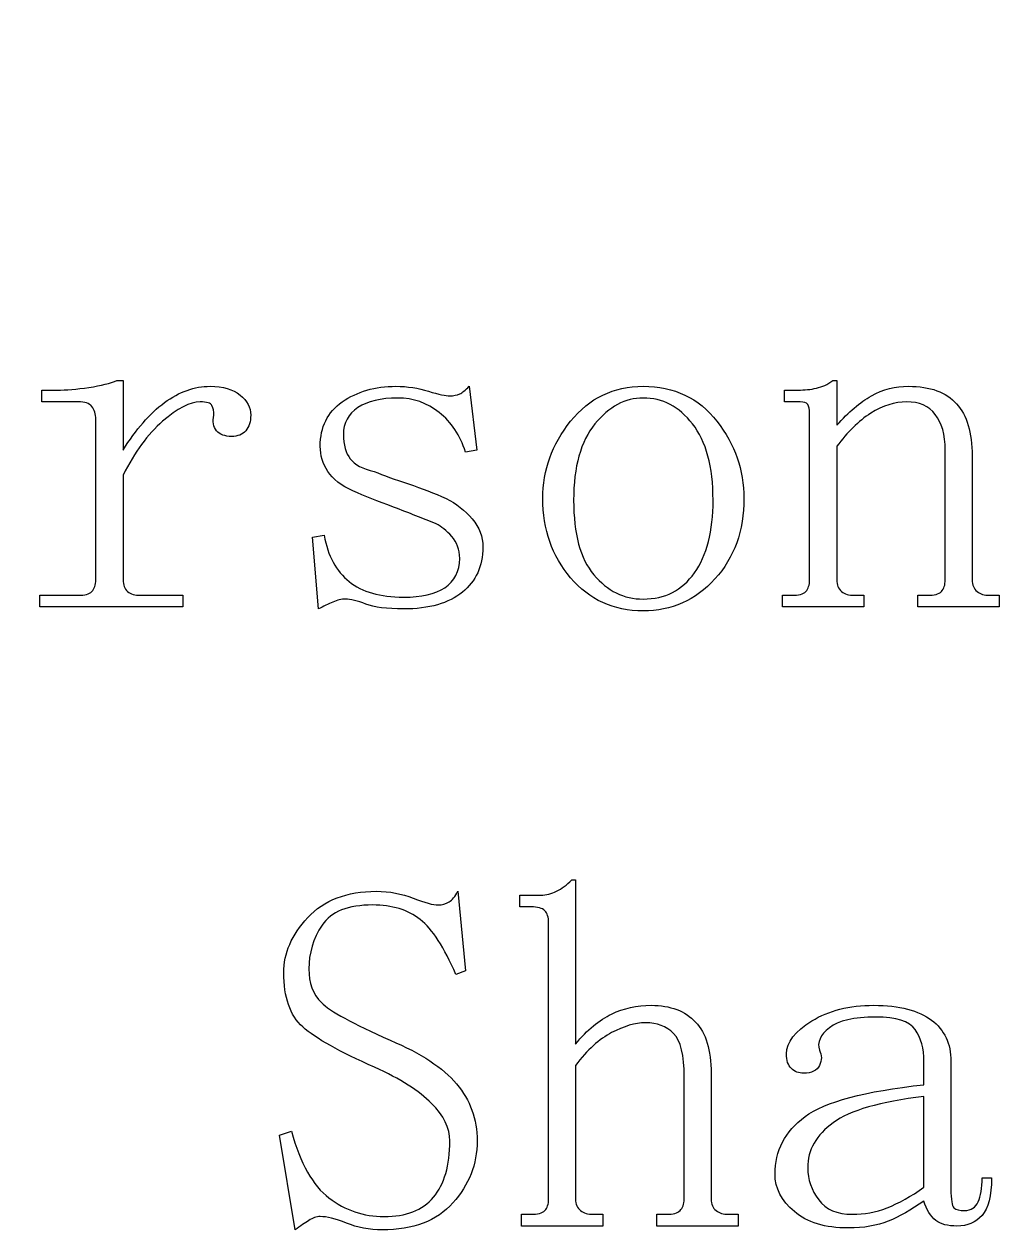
# Model space of a CAD drawing. Header units: centimetres. Extents: x -16.2 to 17, y -13.4 to 15.
# Drawn here: x -3.727 to -1.586, y -13.283 to -10.66 of the extents above; entities that cross this region are included whole.
import ezdxf

# ---------------------------------------------------------------- set-up
doc = ezdxf.new("R2010")
doc.units = ezdxf.units.CM
doc.header["$MEASUREMENT"] = 0
doc.layers.add('Layer 1', color=7, linetype='Continuous')

msp = doc.modelspace()

# ---------------------------------------------------------------- linework, layer by layer
at = {"layer": 'Layer 1'}
for points, knots in [([(-7.21949, 14.95522), (-8.52361, 14.97093), (-9.74516, 14.56794), (-10.84973, 13.70082), (-10.84973, 13.70082), (-10.84973, 13.70082), (-10.85166, 13.70275), (-10.85166, 13.70275), (-10.85166, 13.70275), (-11.50955, 13.23948), (-12.57633, 12.63926), (-13.0194, 11.6776), (-13.0194, 11.6776), (-13.02037, 11.67549), (-13.02229, 11.67393), (-13.02325, 11.67182), (-13.02325, 11.67182), (-13.30174, 11.12043), (-13.57377, 10.84796), (-13.8441, 10.68526), (-13.8441, 10.68526), (-14.11555, 10.52188), (-14.40071, 10.46693), (-14.72083, 10.38659), (-14.72083, 10.38659), (-14.72083, 10.38659), (-14.76322, 10.37503), (-14.76322, 10.37503), (-14.76322, 10.37503), (-14.76322, 10.37503), (-14.79983, 10.34805), (-14.79983, 10.34805), (-14.79983, 10.34805), (-14.79983, 10.34805), (-16.1236, 9.30368), (-16.1236, 9.30368), (-16.1236, 9.30368), (-16.1236, 9.30368), (-16.10048, 9.27478), (-16.10048, 9.27478), (-16.10048, 9.27478), (-16.11891, 9.25474), (-16.1349, 9.23315), (-16.14865, 9.20927), (-16.14865, 9.20927), (-16.14865, 9.20927), (-16.18719, 9.1399), (-16.18719, 9.1399), (-16.18719, 9.1399), (-16.18719, 9.1399), (-16.17177, 9.0609), (-16.17177, 9.0609), (-16.17177, 9.0609), (-15.98109, 8.16352), (-15.45705, 7.51236), (-14.93664, 7.14173), (-14.93664, 7.14173), (-14.67643, 6.95641), (-14.41772, 6.8396), (-14.1813, 6.79875), (-14.1813, 6.79875), (-14.06309, 6.77833), (-13.94856, 6.77543), (-13.83832, 6.80646), (-13.83832, 6.80646), (-13.76699, 6.82653), (-13.69724, 6.86436), (-13.63985, 6.91822), (-13.63985, 6.91822), (-13.63985, 6.91822), (-13.61865, 6.88739), (-13.61865, 6.88739), (-13.61865, 6.88739), (-13.01701, 7.32832), (-12.62539, 7.84974), (-12.4606, 8.43853), (-12.4606, 8.43853), (-11.74107, 9.25585), (-11.14359, 9.56669), (-10.59731, 9.58117), (-10.59731, 9.58117), (-10.04501, 9.59581), (-9.49184, 9.30526), (-8.87468, 8.80849), (-8.87468, 8.80849), (-8.87468, 8.80849), (-8.8689, 8.80464), (-8.8689, 8.80464), (-8.8689, 8.80464), (-8.8689, 8.80464), (-8.86312, 8.80079), (-8.86312, 8.80079), (-8.86312, 8.80079), (-7.67007, 7.96461), (-4.48995, 4.77653), (-3.40427, 3.34001), (-3.40427, 3.34001), (-3.40427, 3.34001), (-3.40235, 3.33616), (-3.40235, 3.33616), (-3.40235, 3.33616), (-3.40235, 3.33616), (-3.3985, 3.33231), (-3.3985, 3.33231), (-3.3985, 3.33231), (-2.6919, 2.49466), (-2.43461, 2.00671), (-2.21347, 1.60197), (-2.21347, 1.60197), (-2.23963, 1.5425), (-2.26368, 1.48433), (-2.28284, 1.42855), (-2.28284, 1.42855), (-2.28284, 1.42855), (-1.90132, 0.97573), (-1.90132, 0.97573), (-1.90132, 0.97573), (-3.97317, -0.98508), (-5.77789, -3.07997), (-7.64728, -5.14211), (-7.64728, -5.14211), (-9.51006, -7.27086), (-11.37438, -8.9033), (-13.23716, -10.4892), (-13.23716, -10.4892), (-13.44439, -11.25479), (-12.83746, -11.67123), (-12.44329, -12.17907), (-12.44329, -12.17907), (-12.44329, -12.17907), (-9.61463, -13.24849), (-9.61463, -13.24849), (-9.61463, -13.24849), (-9.61463, -13.24849), (-8.95949, -12.93826), (-8.95949, -12.93826), (-8.95949, -12.93826), (-8.5714, -11.42404), (-7.40714, -9.60423), (-6.85534, -9.48914), (-6.85534, -9.48914), (-6.62524, -8.81843), (-6.08411, -8.25138), (-5.30227, -7.76458), (-5.30227, -7.76458), (-5.02219, -7.14502), (-4.57904, -6.57845), (-3.7492, -6.14215), (-3.7492, -6.14215), (-3.30927, -5.55291), (-2.84626, -4.97899), (-1.95527, -4.66038), (-1.95527, -4.66038), (-1.95527, -4.66038), (0.44948, -1.81052), (0.44948, -1.81052), (0.44948, -1.81052), (0.44948, -1.81052), (2.7521, -4.53898), (2.7521, -4.53898), (2.7521, -4.53898), (3.64309, -4.85759), (4.10609, -5.43151), (4.54603, -6.02075), (4.54603, -6.02075), (5.37586, -6.45705), (5.81902, -7.02363), (6.0991, -7.64318), (6.0991, -7.64318), (6.88094, -8.12998), (7.42207, -8.69702), (7.65217, -9.36774), (7.65217, -9.36774), (8.20397, -9.48283), (9.36823, -11.30263), (9.75632, -12.81686), (9.75632, -12.81686), (9.75632, -12.81686), (10.41146, -13.12709), (10.41146, -13.12709), (10.41146, -13.12709), (10.41146, -13.12709), (13.24012, -12.05767), (13.24012, -12.05767), (13.24012, -12.05767), (13.6343, -11.54983), (14.24122, -11.13339), (14.03399, -10.3678), (14.03399, -10.3678), (12.17121, -8.78189), (10.30689, -7.14946), (8.44411, -5.02071), (8.44411, -5.02071), (6.60842, -2.99574), (4.83509, -0.9409), (2.80991, 0.98923), (2.80991, 0.98923), (2.80991, 0.98923), (3.07967, 1.30716), (3.07967, 1.30716), (3.07967, 1.30716), (3.06051, 1.36294), (3.03646, 1.4211), (3.0103, 1.48058), (3.0103, 1.48058), (3.23144, 1.88532), (3.48873, 2.37327), (4.19533, 3.21092), (4.19533, 3.21092), (4.19533, 3.21092), (4.19918, 3.21477), (4.19918, 3.21477), (4.19918, 3.21477), (4.19918, 3.21477), (4.2011, 3.21862), (4.2011, 3.21862), (4.2011, 3.21862), (5.2868, 4.65511), (8.46692, 7.84319), (9.65997, 8.67937), (9.65997, 8.67937), (9.65997, 8.67937), (9.66575, 8.68322), (9.66575, 8.68322), (9.66575, 8.68322), (9.66575, 8.68322), (9.67153, 8.68707), (9.67153, 8.68707), (9.67153, 8.68707), (10.28869, 9.18384), (10.84186, 9.47438), (11.39416, 9.45975), (11.39416, 9.45975), (11.94044, 9.44527), (12.53792, 9.13443), (13.25745, 8.31711), (13.25745, 8.31711), (13.42225, 7.72832), (13.81387, 7.2069), (14.4155, 6.76597), (14.4155, 6.76597), (14.4155, 6.76597), (14.43671, 6.7968), (14.43671, 6.7968), (14.43671, 6.7968), (14.4941, 6.74294), (14.56385, 6.70512), (14.63518, 6.68504), (14.63518, 6.68504), (14.74542, 6.65402), (14.85995, 6.65691), (14.97816, 6.67733), (14.97816, 6.67733), (15.21458, 6.71818), (15.47329, 6.835), (15.7335, 7.02031), (15.7335, 7.02031), (16.25391, 7.39094), (16.77795, 8.0421), (16.96863, 8.93948), (16.96863, 8.93948), (16.96863, 8.93948), (16.98405, 9.01848), (16.98405, 9.01848), (16.98405, 9.01848), (16.98405, 9.01848), (16.94551, 9.08785), (16.94551, 9.08785), (16.94551, 9.08785), (16.93176, 9.11173), (16.91577, 9.13332), (16.89734, 9.15336), (16.89734, 9.15336), (16.89734, 9.15336), (16.92046, 9.18226), (16.92046, 9.18226), (16.92046, 9.18226), (16.92046, 9.18226), (15.59669, 10.22663), (15.59669, 10.22663), (15.59669, 10.22663), (15.59669, 10.22663), (15.56008, 10.25361), (15.56008, 10.25361), (15.56008, 10.25361), (15.56008, 10.25361), (15.51769, 10.26517), (15.51769, 10.26517), (15.51769, 10.26517), (15.19757, 10.34551), (14.91241, 10.40046), (14.64096, 10.56384), (14.64096, 10.56384), (14.37062, 10.72654), (14.0986, 10.99901), (13.82011, 11.5504), (13.82011, 11.5504), (13.81913, 11.55251), (13.81723, 11.55408), (13.81626, 11.55618), (13.81626, 11.55618), (13.37319, 12.51784), (12.30641, 13.11806), (11.64852, 13.58133), (11.64852, 13.58133), (11.64852, 13.58133), (11.64659, 13.57941), (11.64659, 13.57941), (11.64659, 13.57941), (10.54202, 14.44653), (9.32047, 14.84952), (8.01635, 14.83381), (8.01635, 14.83381), (7.92941, 14.83276), (7.84196, 14.82892), (7.75429, 14.82418), (7.75429, 14.82418), (7.28556, 14.7988), (6.80588, 14.72119), (6.31877, 14.59295), (6.31877, 14.59295), (6.31877, 14.59295), (3.76565, 13.92432), (3.76565, 13.92432), (3.76565, 13.92432), (3.76565, 13.92432), (3.59608, 13.88), (3.59608, 13.88), (3.59608, 13.88), (3.59608, 13.88), (3.60957, 13.70465), (3.60957, 13.70465), (3.60957, 13.70465), (3.62813, 13.45593), (3.71237, 13.25709), (3.8697, 13.14585), (3.8697, 13.14585), (3.95381, 13.08638), (4.04491, 13.06044), (4.13561, 13.04951), (4.13561, 13.04951), (4.09282, 12.95593), (4.07305, 12.84761), (4.10671, 12.74506), (4.10671, 12.74506), (4.16348, 12.5721), (4.29807, 12.44146), (4.50557, 12.29032), (4.50557, 12.29032), (4.50557, 12.29032), (4.56916, 12.24215), (4.56916, 12.24215), (4.56916, 12.24215), (4.56916, 12.24215), (4.65009, 12.24986), (4.65009, 12.24986), (4.65009, 12.24986), (5.3534, 12.32115), (6.43151, 12.58189), (7.32267, 12.66992), (7.32267, 12.66992), (7.76825, 12.71393), (8.16626, 12.71039), (8.41328, 12.63909), (8.41328, 12.63909), (8.53679, 12.60344), (8.61738, 12.55511), (8.66377, 12.50228), (8.66377, 12.50228), (8.71017, 12.44946), (8.73614, 12.39068), (8.73314, 12.27876), (8.73314, 12.27876), (8.73314, 12.27876), (8.73121, 12.25756), (8.73121, 12.25756), (8.73121, 12.25756), (8.73121, 12.25756), (8.73506, 12.23636), (8.73506, 12.23636), (8.73506, 12.23636), (8.75449, 12.12304), (8.71194, 11.92806), (8.5944, 11.68913), (8.5944, 11.68913), (8.47686, 11.4502), (8.29316, 11.17081), (8.08378, 10.87984), (8.08378, 10.87984), (7.66778, 10.30177), (7.14928, 9.67317), (6.80818, 9.10518), (6.80818, 9.10518), (6.80818, 9.10518), (6.80625, 9.10518), (6.80625, 9.10518), (6.80625, 9.10518), (6.53864, 8.7157), (5.54, 7.45068), (4.3437, 6.17054), (4.3437, 6.17054), (3.3242, 5.0796), (2.14642, 3.97018), (1.16627, 3.34959), (1.16627, 3.34959), (1.09147, 3.37635), (1.01593, 3.39817), (0.94083, 3.41318), (0.94083, 3.41318), (0.78353, 3.29222), (0.62829, 3.1698), (0.47452, 3.04707), (0.47452, 3.04707), (0.27121, 3.21128), (0.0655, 3.37346), (-0.14401, 3.53457), (-0.14401, 3.53457), (-0.21912, 3.51957), (-0.29466, 3.49774), (-0.36945, 3.47098), (-0.36945, 3.47098), (-1.34957, 4.0916), (-2.52734, 5.20102), (-3.54685, 6.29197), (-3.54685, 6.29197), (-4.74315, 7.5721), (-5.74178, 8.83712), (-6.0094, 9.2266), (-6.0094, 9.2266), (-6.0094, 9.2266), (-6.01132, 9.2266), (-6.01132, 9.2266), (-6.01132, 9.2266), (-6.35242, 9.79459), (-6.87092, 10.42318), (-7.28691, 11.00126), (-7.28691, 11.00126), (-7.4963, 11.29223), (-7.67999, 11.57162), (-7.79753, 11.81055), (-7.79753, 11.81055), (-7.91507, 12.04948), (-7.95762, 12.24447), (-7.93819, 12.35778), (-7.93819, 12.35778), (-7.93819, 12.35778), (-7.93434, 12.37898), (-7.93434, 12.37898), (-7.93434, 12.37898), (-7.93434, 12.37898), (-7.93626, 12.40018), (-7.93626, 12.40018), (-7.93626, 12.40018), (-7.93926, 12.5121), (-7.91329, 12.57087), (-7.86689, 12.6237), (-7.86689, 12.6237), (-7.82049, 12.67652), (-7.73991, 12.72486), (-7.6164, 12.76051), (-7.6164, 12.76051), (-7.36938, 12.83181), (-6.97137, 12.83535), (-6.52579, 12.79134), (-6.52579, 12.79134), (-5.63462, 12.70331), (-4.55652, 12.44257), (-3.85321, 12.37128), (-3.85321, 12.37128), (-3.85321, 12.37128), (-3.77228, 12.36357), (-3.77228, 12.36357), (-3.77228, 12.36357), (-3.77228, 12.36357), (-3.70869, 12.41174), (-3.70869, 12.41174), (-3.70869, 12.41174), (-3.50118, 12.56288), (-3.36659, 12.69352), (-3.30983, 12.86648), (-3.30983, 12.86648), (-3.27617, 12.96903), (-3.29595, 13.07735), (-3.33873, 13.17093), (-3.33873, 13.17093), (-3.24803, 13.18186), (-3.15693, 13.2078), (-3.07282, 13.26727), (-3.07282, 13.26727), (-2.91549, 13.37851), (-2.83125, 13.57734), (-2.81269, 13.82606), (-2.81269, 13.82606), (-2.81269, 13.82606), (-2.7992, 14.00141), (-2.7992, 14.00141), (-2.7992, 14.00141), (-2.7992, 14.00141), (-2.96877, 14.04573), (-2.96877, 14.04573), (-2.96877, 14.04573), (-2.96877, 14.04573), (-5.52189, 14.71436), (-5.52189, 14.71436), (-5.52189, 14.71436), (-6.009, 14.84259), (-6.48868, 14.9202), (-6.95742, 14.94559), (-6.95742, 14.94559), (-7.04508, 14.95034), (-7.13253, 14.95418), (-7.21948, 14.95522), (-7.21948, 14.95522), (-7.21948, 14.95522), (-7.21949, 14.95522), (-7.21949, 14.95522)], [0, 0, 0, 0, 0.0076923, 0.0076923, 0.0076923, 0.0076923, 0.0153846, 0.0153846, 0.0153846, 0.0153846, 0.0230769, 0.0230769, 0.0230769, 0.0230769, 0.0307692, 0.0307692, 0.0307692, 0.0307692, 0.0384615, 0.0384615, 0.0384615, 0.0384615, 0.0461538, 0.0461538, 0.0461538, 0.0461538, 0.0538462, 0.0538462, 0.0538462, 0.0538462, 0.0615385, 0.0615385, 0.0615385, 0.0615385, 0.0692308, 0.0692308, 0.0692308, 0.0692308, 0.0769231, 0.0769231, 0.0769231, 0.0769231, 0.0846154, 0.0846154, 0.0846154, 0.0846154, 0.0923077, 0.0923077, 0.0923077, 0.0923077, 0.1, 0.1, 0.1, 0.1, 0.1076923, 0.1076923, 0.1076923, 0.1076923, 0.1153846, 0.1153846, 0.1153846, 0.1153846, 0.1230769, 0.1230769, 0.1230769, 0.1230769, 0.1307692, 0.1307692, 0.1307692, 0.1307692, 0.1384615, 0.1384615, 0.1384615, 0.1384615, 0.1461538, 0.1461538, 0.1461538, 0.1461538, 0.1538462, 0.1538462, 0.1538462, 0.1538462, 0.1615385, 0.1615385, 0.1615385, 0.1615385, 0.1692308, 0.1692308, 0.1692308, 0.1692308, 0.1769231, 0.1769231, 0.1769231, 0.1769231, 0.1846154, 0.1846154, 0.1846154, 0.1846154, 0.1923077, 0.1923077, 0.1923077, 0.1923077, 0.2, 0.2, 0.2, 0.2, 0.2076923, 0.2076923, 0.2076923, 0.2076923, 0.2153846, 0.2153846, 0.2153846, 0.2153846, 0.2230769, 0.2230769, 0.2230769, 0.2230769, 0.2307692, 0.2307692, 0.2307692, 0.2307692, 0.2384615, 0.2384615, 0.2384615, 0.2384615, 0.2461538, 0.2461538, 0.2461538, 0.2461538, 0.2538462, 0.2538462, 0.2538462, 0.2538462, 0.2615385, 0.2615385, 0.2615385, 0.2615385, 0.2692308, 0.2692308, 0.2692308, 0.2692308, 0.2769231, 0.2769231, 0.2769231, 0.2769231, 0.2846154, 0.2846154, 0.2846154, 0.2846154, 0.2923077, 0.2923077, 0.2923077, 0.2923077, 0.3, 0.3, 0.3, 0.3, 0.3076923, 0.3076923, 0.3076923, 0.3076923, 0.3153846, 0.3153846, 0.3153846, 0.3153846, 0.3230769, 0.3230769, 0.3230769, 0.3230769, 0.3307692, 0.3307692, 0.3307692, 0.3307692, 0.3384615, 0.3384615, 0.3384615, 0.3384615, 0.3461538, 0.3461538, 0.3461538, 0.3461538, 0.3538462, 0.3538462, 0.3538462, 0.3538462, 0.3615385, 0.3615385, 0.3615385, 0.3615385, 0.3692308, 0.3692308, 0.3692308, 0.3692308, 0.3769231, 0.3769231, 0.3769231, 0.3769231, 0.3846154, 0.3846154, 0.3846154, 0.3846154, 0.3923077, 0.3923077, 0.3923077, 0.3923077, 0.4, 0.4, 0.4, 0.4, 0.4076923, 0.4076923, 0.4076923, 0.4076923, 0.4153846, 0.4153846, 0.4153846, 0.4153846, 0.4230769, 0.4230769, 0.4230769, 0.4230769, 0.4307692, 0.4307692, 0.4307692, 0.4307692, 0.4384615, 0.4384615, 0.4384615, 0.4384615, 0.4461538, 0.4461538, 0.4461538, 0.4461538, 0.4538462, 0.4538462, 0.4538462, 0.4538462, 0.4615385, 0.4615385, 0.4615385, 0.4615385, 0.4692308, 0.4692308, 0.4692308, 0.4692308, 0.4769231, 0.4769231, 0.4769231, 0.4769231, 0.4846154, 0.4846154, 0.4846154, 0.4846154, 0.4923077, 0.4923077, 0.4923077, 0.4923077, 0.5, 0.5, 0.5, 0.5, 0.5076923, 0.5076923, 0.5076923, 0.5076923, 0.5153846, 0.5153846, 0.5153846, 0.5153846, 0.5230769, 0.5230769, 0.5230769, 0.5230769, 0.5307692, 0.5307692, 0.5307692, 0.5307692, 0.5384615, 0.5384615, 0.5384615, 0.5384615, 0.5461538, 0.5461538, 0.5461538, 0.5461538, 0.5538462, 0.5538462, 0.5538462, 0.5538462, 0.5615385, 0.5615385, 0.5615385, 0.5615385, 0.5692308, 0.5692308, 0.5692308, 0.5692308, 0.5769231, 0.5769231, 0.5769231, 0.5769231, 0.5846154, 0.5846154, 0.5846154, 0.5846154, 0.5923077, 0.5923077, 0.5923077, 0.5923077, 0.6, 0.6, 0.6, 0.6, 0.6076923, 0.6076923, 0.6076923, 0.6076923, 0.6153846, 0.6153846, 0.6153846, 0.6153846, 0.6230769, 0.6230769, 0.6230769, 0.6230769, 0.6307692, 0.6307692, 0.6307692, 0.6307692, 0.6384615, 0.6384615, 0.6384615, 0.6384615, 0.6461538, 0.6461538, 0.6461538, 0.6461538, 0.6538462, 0.6538462, 0.6538462, 0.6538462, 0.6615385, 0.6615385, 0.6615385, 0.6615385, 0.6692308, 0.6692308, 0.6692308, 0.6692308, 0.6769231, 0.6769231, 0.6769231, 0.6769231, 0.6846154, 0.6846154, 0.6846154, 0.6846154, 0.6923077, 0.6923077, 0.6923077, 0.6923077, 0.7, 0.7, 0.7, 0.7, 0.7076923, 0.7076923, 0.7076923, 0.7076923, 0.7153846, 0.7153846, 0.7153846, 0.7153846, 0.7230769, 0.7230769, 0.7230769, 0.7230769, 0.7307692, 0.7307692, 0.7307692, 0.7307692, 0.7384615, 0.7384615, 0.7384615, 0.7384615, 0.7461538, 0.7461538, 0.7461538, 0.7461538, 0.7538462, 0.7538462, 0.7538462, 0.7538462, 0.7615385, 0.7615385, 0.7615385, 0.7615385, 0.7692308, 0.7692308, 0.7692308, 0.7692308, 0.7769231, 0.7769231, 0.7769231, 0.7769231, 0.7846154, 0.7846154, 0.7846154, 0.7846154, 0.7923077, 0.7923077, 0.7923077, 0.7923077, 0.8, 0.8, 0.8, 0.8, 0.8076923, 0.8076923, 0.8076923, 0.8076923, 0.8153846, 0.8153846, 0.8153846, 0.8153846, 0.8230769, 0.8230769, 0.8230769, 0.8230769, 0.8307692, 0.8307692, 0.8307692, 0.8307692, 0.8384615, 0.8384615, 0.8384615, 0.8384615, 0.8461538, 0.8461538, 0.8461538, 0.8461538, 0.8538462, 0.8538462, 0.8538462, 0.8538462, 0.8615385, 0.8615385, 0.8615385, 0.8615385, 0.8692308, 0.8692308, 0.8692308, 0.8692308, 0.8769231, 0.8769231, 0.8769231, 0.8769231, 0.8846154, 0.8846154, 0.8846154, 0.8846154, 0.8923077, 0.8923077, 0.8923077, 0.8923077, 0.9, 0.9, 0.9, 0.9, 0.9076923, 0.9076923, 0.9076923, 0.9076923, 0.9153846, 0.9153846, 0.9153846, 0.9153846, 0.9230769, 0.9230769, 0.9230769, 0.9230769, 0.9307692, 0.9307692, 0.9307692, 0.9307692, 0.9384615, 0.9384615, 0.9384615, 0.9384615, 0.9461538, 0.9461538, 0.9461538, 0.9461538, 0.9538462, 0.9538462, 0.9538462, 0.9538462, 0.9615385, 0.9615385, 0.9615385, 0.9615385, 0.9692308, 0.9692308, 0.9692308, 0.9692308, 0.9769231, 0.9769231, 0.9769231, 0.9769231, 0.9846154, 0.9846154, 0.9846154, 0.9846154, 1, 1, 1, 1]), ([(-3.52491, -11.43549), (-3.53894, -11.4411), (-3.55943, -11.44616), (-3.58609, -11.45037), (-3.58609, -11.45037), (-3.61276, -11.45458), (-3.63589, -11.45616), (-3.65554, -11.45616), (-3.65554, -11.45616), (-3.65554, -11.45616), (-3.68861, -11.45616), (-3.68861, -11.45616), (-3.68861, -11.45616), (-3.68861, -11.45616), (-3.68861, -11.48179), (-3.68861, -11.48179), (-3.68861, -11.48179), (-3.68861, -11.48179), (-3.60923, -11.48179), (-3.60923, -11.48179), (-3.60923, -11.48179), (-3.5952, -11.48179), (-3.58508, -11.4847), (-3.57946, -11.49171), (-3.57946, -11.49171), (-3.57385, -11.49873), (-3.57119, -11.50859), (-3.57119, -11.51982), (-3.57119, -11.51982), (-3.57119, -11.51982), (-3.57119, -11.86874), (-3.57119, -11.86874), (-3.57119, -11.86874), (-3.57119, -11.87997), (-3.57384, -11.88876), (-3.57946, -11.89437), (-3.57946, -11.89437), (-3.58507, -11.89998), (-3.59519, -11.90264), (-3.60923, -11.90264), (-3.60923, -11.90264), (-3.60923, -11.90264), (-3.69274, -11.90264), (-3.69274, -11.90264), (-3.69274, -11.90264), (-3.69274, -11.90264), (-3.69274, -11.92744), (-3.69274, -11.92744), (-3.69274, -11.92744), (-3.69274, -11.92744), (-3.38185, -11.92744), (-3.38185, -11.92744), (-3.38185, -11.92744), (-3.38185, -11.92744), (-3.38185, -11.90264), (-3.38185, -11.90264), (-3.38185, -11.90264), (-3.38185, -11.90264), (-3.47445, -11.90264), (-3.47445, -11.90264), (-3.47445, -11.90264), (-3.48568, -11.90264), (-3.49472, -11.89999), (-3.50174, -11.89437), (-3.50174, -11.89437), (-3.50876, -11.88876), (-3.51166, -11.87997), (-3.51166, -11.86874), (-3.51166, -11.86874), (-3.51166, -11.86874), (-3.51166, -11.64136), (-3.51166, -11.64136), (-3.51166, -11.64136), (-3.4864, -11.59084), (-3.45795, -11.55202), (-3.42567, -11.52395), (-3.42567, -11.52395), (-3.39339, -11.49588), (-3.36627, -11.48178), (-3.34381, -11.48178), (-3.34381, -11.48178), (-3.32978, -11.48178), (-3.32099, -11.48443), (-3.31818, -11.49005), (-3.31818, -11.49005), (-3.31537, -11.49566), (-3.31405, -11.5023), (-3.31405, -11.51072), (-3.31405, -11.51072), (-3.31686, -11.52476), (-3.31528, -11.5362), (-3.30826, -11.54462), (-3.30826, -11.54462), (-3.30124, -11.55304), (-3.29005, -11.55702), (-3.27601, -11.55702), (-3.27601, -11.55702), (-3.26198, -11.55702), (-3.25161, -11.55304), (-3.24459, -11.54462), (-3.24459, -11.54462), (-3.23757, -11.5362), (-3.23384, -11.52476), (-3.23384, -11.51072), (-3.23384, -11.51072), (-3.23384, -11.49388), (-3.24155, -11.47953), (-3.25699, -11.4669), (-3.25699, -11.4669), (-3.27243, -11.45427), (-3.29424, -11.44788), (-3.32231, -11.44788), (-3.32231, -11.44788), (-3.35599, -11.44788), (-3.38925, -11.45958), (-3.42153, -11.48343), (-3.42153, -11.48343), (-3.45381, -11.50729), (-3.48358, -11.54187), (-3.51165, -11.58678), (-3.51165, -11.58678), (-3.51165, -11.58678), (-3.51165, -11.43547), (-3.51165, -11.43547), (-3.51165, -11.43547), (-3.51165, -11.43547), (-3.52488, -11.43547), (-3.52488, -11.43547), (-3.52488, -11.43547), (-3.52488, -11.43547), (-3.52491, -11.43549), (-3.52491, -11.43549)], [0, 0, 0, 0, 0.0294118, 0.0294118, 0.0294118, 0.0294118, 0.0588235, 0.0588235, 0.0588235, 0.0588235, 0.0882353, 0.0882353, 0.0882353, 0.0882353, 0.1176471, 0.1176471, 0.1176471, 0.1176471, 0.1470588, 0.1470588, 0.1470588, 0.1470588, 0.1764706, 0.1764706, 0.1764706, 0.1764706, 0.2058824, 0.2058824, 0.2058824, 0.2058824, 0.2352941, 0.2352941, 0.2352941, 0.2352941, 0.2647059, 0.2647059, 0.2647059, 0.2647059, 0.2941176, 0.2941176, 0.2941176, 0.2941176, 0.3235294, 0.3235294, 0.3235294, 0.3235294, 0.3529412, 0.3529412, 0.3529412, 0.3529412, 0.3823529, 0.3823529, 0.3823529, 0.3823529, 0.4117647, 0.4117647, 0.4117647, 0.4117647, 0.4411765, 0.4411765, 0.4411765, 0.4411765, 0.4705882, 0.4705882, 0.4705882, 0.4705882, 0.5, 0.5, 0.5, 0.5, 0.5294118, 0.5294118, 0.5294118, 0.5294118, 0.5588235, 0.5588235, 0.5588235, 0.5588235, 0.5882353, 0.5882353, 0.5882353, 0.5882353, 0.6176471, 0.6176471, 0.6176471, 0.6176471, 0.6470588, 0.6470588, 0.6470588, 0.6470588, 0.6764706, 0.6764706, 0.6764706, 0.6764706, 0.7058824, 0.7058824, 0.7058824, 0.7058824, 0.7352941, 0.7352941, 0.7352941, 0.7352941, 0.7647059, 0.7647059, 0.7647059, 0.7647059, 0.7941176, 0.7941176, 0.7941176, 0.7941176, 0.8235294, 0.8235294, 0.8235294, 0.8235294, 0.8529412, 0.8529412, 0.8529412, 0.8529412, 0.8823529, 0.8823529, 0.8823529, 0.8823529, 0.9117647, 0.9117647, 0.9117647, 0.9117647, 0.9411765, 0.9411765, 0.9411765, 0.9411765, 1, 1, 1, 1]), ([(-1.96717, -11.43549), (-1.9784, -11.44391), (-1.99009, -11.44922), (-2.00272, -11.45203), (-2.00272, -11.45203), (-2.01535, -11.45484), (-2.02837, -11.45616), (-2.04241, -11.45616), (-2.04241, -11.45616), (-2.04241, -11.45616), (-2.07218, -11.45616), (-2.07218, -11.45616), (-2.07218, -11.45616), (-2.07218, -11.45616), (-2.07218, -11.48179), (-2.07218, -11.48179), (-2.07218, -11.48179), (-2.07218, -11.48179), (-2.03828, -11.48179), (-2.03828, -11.48179), (-2.03828, -11.48179), (-2.02986, -11.48179), (-2.02455, -11.48337), (-2.02174, -11.48758), (-2.02174, -11.48758), (-2.01893, -11.49179), (-2.01761, -11.49818), (-2.01761, -11.5066), (-2.01761, -11.5066), (-2.01761, -11.5066), (-2.01761, -11.86875), (-2.01761, -11.86875), (-2.01761, -11.86875), (-2.01761, -11.87998), (-2.02026, -11.88877), (-2.02588, -11.89438), (-2.02588, -11.89438), (-2.03149, -11.89999), (-2.04161, -11.90265), (-2.05565, -11.90265), (-2.05565, -11.90265), (-2.05565, -11.90265), (-2.07632, -11.90265), (-2.07632, -11.90265), (-2.07632, -11.90265), (-2.07632, -11.90265), (-2.07632, -11.92745), (-2.07632, -11.92745), (-2.07632, -11.92745), (-2.07632, -11.92745), (-1.89938, -11.92745), (-1.89938, -11.92745), (-1.89938, -11.92745), (-1.89938, -11.92745), (-1.89938, -11.90265), (-1.89938, -11.90265), (-1.89938, -11.90265), (-1.89938, -11.90265), (-1.92088, -11.90265), (-1.92088, -11.90265), (-1.92088, -11.90265), (-1.93211, -11.90265), (-1.94115, -11.9), (-1.94817, -11.89438), (-1.94817, -11.89438), (-1.95519, -11.88877), (-1.95809, -11.87998), (-1.95809, -11.86875), (-1.95809, -11.86875), (-1.95809, -11.86875), (-1.95809, -11.57854), (-1.95809, -11.57854), (-1.95809, -11.57854), (-1.93564, -11.54766), (-1.91117, -11.52345), (-1.8845, -11.50661), (-1.8845, -11.50661), (-1.85783, -11.48977), (-1.83204, -11.48181), (-1.80678, -11.48181), (-1.80678, -11.48181), (-1.77871, -11.48181), (-1.75798, -11.49085), (-1.74394, -11.5091), (-1.74394, -11.5091), (-1.72991, -11.52735), (-1.72244, -11.55314), (-1.72244, -11.58682), (-1.72244, -11.58682), (-1.72244, -11.58682), (-1.72244, -11.86877), (-1.72244, -11.86877), (-1.72244, -11.86877), (-1.72244, -11.88), (-1.72509, -11.88879), (-1.73071, -11.8944), (-1.73071, -11.8944), (-1.73632, -11.90001), (-1.74644, -11.90267), (-1.76048, -11.90267), (-1.76048, -11.90267), (-1.76048, -11.90267), (-1.78198, -11.90267), (-1.78198, -11.90267), (-1.78198, -11.90267), (-1.78198, -11.90267), (-1.78198, -11.92747), (-1.78198, -11.92747), (-1.78198, -11.92747), (-1.78198, -11.92747), (-1.60504, -11.92747), (-1.60504, -11.92747), (-1.60504, -11.92747), (-1.60504, -11.92747), (-1.60504, -11.90267), (-1.60504, -11.90267), (-1.60504, -11.90267), (-1.60504, -11.90267), (-1.62571, -11.90267), (-1.62571, -11.90267), (-1.62571, -11.90267), (-1.63694, -11.90267), (-1.64598, -11.90002), (-1.653, -11.8944), (-1.653, -11.8944), (-1.66002, -11.88879), (-1.66375, -11.88), (-1.66375, -11.86877), (-1.66375, -11.86877), (-1.66375, -11.86877), (-1.66375, -11.59923), (-1.66375, -11.59923), (-1.66375, -11.59923), (-1.66375, -11.54871), (-1.6752, -11.51122), (-1.69765, -11.48596), (-1.69765, -11.48596), (-1.72011, -11.4607), (-1.75494, -11.44793), (-1.80266, -11.44793), (-1.80266, -11.44793), (-1.83073, -11.44793), (-1.8576, -11.45457), (-1.88286, -11.4686), (-1.88286, -11.4686), (-1.90812, -11.48264), (-1.93284, -11.5042), (-1.9581, -11.53227), (-1.9581, -11.53227), (-1.9581, -11.53227), (-1.9581, -11.43553), (-1.9581, -11.43553), (-1.9581, -11.43553), (-1.9581, -11.43553), (-1.9672, -11.43553), (-1.9672, -11.43553), (-1.9672, -11.43553), (-1.9672, -11.43553), (-1.96717, -11.43549), (-1.96717, -11.43549)], [0, 0, 0, 0, 0.0243902, 0.0243902, 0.0243902, 0.0243902, 0.0487805, 0.0487805, 0.0487805, 0.0487805, 0.0731707, 0.0731707, 0.0731707, 0.0731707, 0.097561, 0.097561, 0.097561, 0.097561, 0.1219512, 0.1219512, 0.1219512, 0.1219512, 0.1463415, 0.1463415, 0.1463415, 0.1463415, 0.1707317, 0.1707317, 0.1707317, 0.1707317, 0.195122, 0.195122, 0.195122, 0.195122, 0.2195122, 0.2195122, 0.2195122, 0.2195122, 0.2439024, 0.2439024, 0.2439024, 0.2439024, 0.2682927, 0.2682927, 0.2682927, 0.2682927, 0.2926829, 0.2926829, 0.2926829, 0.2926829, 0.3170732, 0.3170732, 0.3170732, 0.3170732, 0.3414634, 0.3414634, 0.3414634, 0.3414634, 0.3658537, 0.3658537, 0.3658537, 0.3658537, 0.3902439, 0.3902439, 0.3902439, 0.3902439, 0.4146341, 0.4146341, 0.4146341, 0.4146341, 0.4390244, 0.4390244, 0.4390244, 0.4390244, 0.4634146, 0.4634146, 0.4634146, 0.4634146, 0.4878049, 0.4878049, 0.4878049, 0.4878049, 0.5121951, 0.5121951, 0.5121951, 0.5121951, 0.5365854, 0.5365854, 0.5365854, 0.5365854, 0.5609756, 0.5609756, 0.5609756, 0.5609756, 0.5853659, 0.5853659, 0.5853659, 0.5853659, 0.6097561, 0.6097561, 0.6097561, 0.6097561, 0.6341463, 0.6341463, 0.6341463, 0.6341463, 0.6585366, 0.6585366, 0.6585366, 0.6585366, 0.6829268, 0.6829268, 0.6829268, 0.6829268, 0.7073171, 0.7073171, 0.7073171, 0.7073171, 0.7317073, 0.7317073, 0.7317073, 0.7317073, 0.7560976, 0.7560976, 0.7560976, 0.7560976, 0.7804878, 0.7804878, 0.7804878, 0.7804878, 0.804878, 0.804878, 0.804878, 0.804878, 0.8292683, 0.8292683, 0.8292683, 0.8292683, 0.8536585, 0.8536585, 0.8536585, 0.8536585, 0.8780488, 0.8780488, 0.8780488, 0.8780488, 0.902439, 0.902439, 0.902439, 0.902439, 0.9268293, 0.9268293, 0.9268293, 0.9268293, 0.9512195, 0.9512195, 0.9512195, 0.9512195, 1, 1, 1, 1]), ([(-2.91802, -11.44789), (-2.96293, -11.44789), (-3.00232, -11.45934), (-3.0346, -11.48179), (-3.0346, -11.48179), (-3.06688, -11.50425), (-3.08256, -11.53643), (-3.08256, -11.57853), (-3.08256, -11.57853), (-3.08256, -11.59818), (-3.07725, -11.61626), (-3.06602, -11.6331), (-3.06602, -11.6331), (-3.05479, -11.64994), (-3.03671, -11.66404), (-3.01145, -11.67527), (-3.01145, -11.67527), (-2.98619, -11.6865), (-2.95666, -11.69819), (-2.92298, -11.71082), (-2.92298, -11.71082), (-2.8893, -11.72345), (-2.85845, -11.73597), (-2.83038, -11.7472), (-2.83038, -11.7472), (-2.81915, -11.75281), (-2.80771, -11.76185), (-2.79648, -11.77449), (-2.79648, -11.77449), (-2.78525, -11.78712), (-2.77912, -11.8028), (-2.77912, -11.82245), (-2.77912, -11.82245), (-2.77912, -11.85052), (-2.79031, -11.87208), (-2.81137, -11.88612), (-2.81137, -11.88612), (-2.83242, -11.90015), (-2.8622, -11.90679), (-2.90149, -11.90679), (-2.90149, -11.90679), (-2.95201, -11.90679), (-2.99166, -11.89535), (-3.01973, -11.87289), (-3.01973, -11.87289), (-3.0478, -11.85043), (-3.06588, -11.81693), (-3.0743, -11.77202), (-3.0743, -11.77202), (-3.0743, -11.77202), (-3.0991, -11.77615), (-3.0991, -11.77615), (-3.0991, -11.77615), (-3.0991, -11.77615), (-3.0867, -11.93242), (-3.0867, -11.93242), (-3.0867, -11.93242), (-3.07547, -11.92681), (-3.06511, -11.92175), (-3.05528, -11.91754), (-3.05528, -11.91754), (-3.04546, -11.91333), (-3.03642, -11.91093), (-3.02799, -11.91093), (-3.02799, -11.91093), (-3.01676, -11.91093), (-3.00159, -11.91466), (-2.98334, -11.92168), (-2.98334, -11.92168), (-2.9651, -11.9287), (-2.93797, -11.93243), (-2.90148, -11.93243), (-2.90148, -11.93243), (-2.84534, -11.93243), (-2.8028, -11.91991), (-2.77332, -11.89605), (-2.77332, -11.89605), (-2.74385, -11.87219), (-2.72867, -11.83976), (-2.72867, -11.79766), (-2.72867, -11.79766), (-2.72867, -11.7752), (-2.73638, -11.75472), (-2.75182, -11.73648), (-2.75182, -11.73648), (-2.76726, -11.71824), (-2.78642, -11.70306), (-2.80887, -11.69183), (-2.80887, -11.69183), (-2.83413, -11.6806), (-2.86125, -11.67024), (-2.89073, -11.66041), (-2.89073, -11.66041), (-2.9202, -11.65059), (-2.9455, -11.64155), (-2.96514, -11.63312), (-2.96514, -11.63312), (-2.9904, -11.62751), (-3.00741, -11.61847), (-3.01723, -11.60583), (-3.01723, -11.60583), (-3.02705, -11.5932), (-3.03211, -11.57537), (-3.03211, -11.55291), (-3.03211, -11.55291), (-3.03211, -11.52765), (-3.02174, -11.50824), (-3.00069, -11.49421), (-3.00069, -11.49421), (-2.97964, -11.48018), (-2.95036, -11.47354), (-2.91387, -11.47354), (-2.91387, -11.47354), (-2.88019, -11.47354), (-2.85041, -11.48391), (-2.82375, -11.50496), (-2.82375, -11.50496), (-2.79708, -11.52601), (-2.77793, -11.55446), (-2.7667, -11.59095), (-2.7667, -11.59095), (-2.7667, -11.59095), (-2.7419, -11.58682), (-2.7419, -11.58682), (-2.7419, -11.58682), (-2.7419, -11.58682), (-2.75844, -11.44791), (-2.75844, -11.44791), (-2.75844, -11.44791), (-2.76686, -11.45633), (-2.7735, -11.46164), (-2.77911, -11.46445), (-2.77911, -11.46445), (-2.78472, -11.46726), (-2.79219, -11.46858), (-2.80061, -11.46858), (-2.80061, -11.46858), (-2.80903, -11.46858), (-2.82446, -11.46568), (-2.84691, -11.45866), (-2.84691, -11.45866), (-2.86937, -11.45164), (-2.89275, -11.44791), (-2.91802, -11.44791), (-2.91802, -11.44791), (-2.91802, -11.44791), (-2.91802, -11.44789), (-2.91802, -11.44789)], [0, 0, 0, 0, 0.0263158, 0.0263158, 0.0263158, 0.0263158, 0.0526316, 0.0526316, 0.0526316, 0.0526316, 0.0789474, 0.0789474, 0.0789474, 0.0789474, 0.1052632, 0.1052632, 0.1052632, 0.1052632, 0.1315789, 0.1315789, 0.1315789, 0.1315789, 0.1578947, 0.1578947, 0.1578947, 0.1578947, 0.1842105, 0.1842105, 0.1842105, 0.1842105, 0.2105263, 0.2105263, 0.2105263, 0.2105263, 0.2368421, 0.2368421, 0.2368421, 0.2368421, 0.2631579, 0.2631579, 0.2631579, 0.2631579, 0.2894737, 0.2894737, 0.2894737, 0.2894737, 0.3157895, 0.3157895, 0.3157895, 0.3157895, 0.3421053, 0.3421053, 0.3421053, 0.3421053, 0.3684211, 0.3684211, 0.3684211, 0.3684211, 0.3947368, 0.3947368, 0.3947368, 0.3947368, 0.4210526, 0.4210526, 0.4210526, 0.4210526, 0.4473684, 0.4473684, 0.4473684, 0.4473684, 0.4736842, 0.4736842, 0.4736842, 0.4736842, 0.5, 0.5, 0.5, 0.5, 0.5263158, 0.5263158, 0.5263158, 0.5263158, 0.5526316, 0.5526316, 0.5526316, 0.5526316, 0.5789474, 0.5789474, 0.5789474, 0.5789474, 0.6052632, 0.6052632, 0.6052632, 0.6052632, 0.6315789, 0.6315789, 0.6315789, 0.6315789, 0.6578947, 0.6578947, 0.6578947, 0.6578947, 0.6842105, 0.6842105, 0.6842105, 0.6842105, 0.7105263, 0.7105263, 0.7105263, 0.7105263, 0.7368421, 0.7368421, 0.7368421, 0.7368421, 0.7631579, 0.7631579, 0.7631579, 0.7631579, 0.7894737, 0.7894737, 0.7894737, 0.7894737, 0.8157895, 0.8157895, 0.8157895, 0.8157895, 0.8421053, 0.8421053, 0.8421053, 0.8421053, 0.8684211, 0.8684211, 0.8684211, 0.8684211, 0.8947368, 0.8947368, 0.8947368, 0.8947368, 0.9210526, 0.9210526, 0.9210526, 0.9210526, 0.9473684, 0.9473684, 0.9473684, 0.9473684, 1, 1, 1, 1]), ([(-2.37976, -11.44789), (-2.44432, -11.44789), (-2.49698, -11.47343), (-2.53768, -11.52396), (-2.53768, -11.52396), (-2.57838, -11.57448), (-2.59804, -11.63005), (-2.59804, -11.69181), (-2.59804, -11.69181), (-2.59804, -11.75918), (-2.57838, -11.8169), (-2.53768, -11.86462), (-2.53768, -11.86462), (-2.49698, -11.91234), (-2.44432, -11.93655), (-2.37976, -11.93655), (-2.37976, -11.93655), (-2.31801, -11.93655), (-2.26559, -11.91341), (-2.22349, -11.8671), (-2.22349, -11.8671), (-2.18139, -11.82079), (-2.16065, -11.76199), (-2.16065, -11.69181), (-2.16065, -11.69181), (-2.16065, -11.63006), (-2.18006, -11.57449), (-2.21935, -11.52396), (-2.21935, -11.52396), (-2.25865, -11.47344), (-2.31239, -11.44789), (-2.37975, -11.44789), (-2.37975, -11.44789), (-2.37975, -11.44789), (-2.37976, -11.44789), (-2.37976, -11.44789)], [0, 0, 0, 0, 0.1, 0.1, 0.1, 0.1, 0.2, 0.2, 0.2, 0.2, 0.3, 0.3, 0.3, 0.3, 0.4, 0.4, 0.4, 0.4, 0.5, 0.5, 0.5, 0.5, 0.6, 0.6, 0.6, 0.6, 0.7, 0.7, 0.7, 0.7, 0.8, 0.8, 0.8, 0.8, 1, 1, 1, 1]), ([(-2.37976, -11.47352), (-2.33766, -11.47352), (-2.30175, -11.49185), (-2.27227, -11.52974), (-2.27227, -11.52974), (-2.2428, -11.56763), (-2.22762, -11.62295), (-2.22762, -11.69593), (-2.22762, -11.69593), (-2.22762, -11.7633), (-2.24147, -11.81596), (-2.26813, -11.85385), (-2.26813, -11.85385), (-2.2948, -11.89174), (-2.33203, -11.9109), (-2.37975, -11.9109), (-2.37975, -11.9109), (-2.42185, -11.9109), (-2.45776, -11.89307), (-2.48724, -11.85798), (-2.48724, -11.85798), (-2.51671, -11.82289), (-2.53106, -11.7689), (-2.53106, -11.69592), (-2.53106, -11.69592), (-2.53106, -11.62294), (-2.51563, -11.56762), (-2.48476, -11.52973), (-2.48476, -11.52973), (-2.45388, -11.49184), (-2.41905, -11.47351), (-2.37975, -11.47351), (-2.37975, -11.47351), (-2.37975, -11.47351), (-2.37976, -11.47352), (-2.37976, -11.47352)], [0, 0, 0, 0, 0.1, 0.1, 0.1, 0.1, 0.2, 0.2, 0.2, 0.2, 0.3, 0.3, 0.3, 0.3, 0.4, 0.4, 0.4, 0.4, 0.5, 0.5, 0.5, 0.5, 0.6, 0.6, 0.6, 0.6, 0.7, 0.7, 0.7, 0.7, 0.8, 0.8, 0.8, 0.8, 1, 1, 1, 1]), ([(-2.5352, -12.52193), (-2.54643, -12.53316), (-2.55705, -12.54112), (-2.56827, -12.54673), (-2.56827, -12.54673), (-2.5795, -12.55234), (-2.59094, -12.555), (-2.60217, -12.555), (-2.60217, -12.555), (-2.60217, -12.555), (-2.64847, -12.555), (-2.64847, -12.555), (-2.64847, -12.555), (-2.64847, -12.555), (-2.64847, -12.58063), (-2.64847, -12.58063), (-2.64847, -12.58063), (-2.64847, -12.58063), (-2.62367, -12.58063), (-2.62367, -12.58063), (-2.62367, -12.58063), (-2.60964, -12.58063), (-2.59952, -12.58329), (-2.5939, -12.5889), (-2.5939, -12.5889), (-2.58829, -12.59451), (-2.58563, -12.6033), (-2.58563, -12.61453), (-2.58563, -12.61453), (-2.58563, -12.61453), (-2.58563, -13.21646), (-2.58563, -13.21646), (-2.58563, -13.21646), (-2.58563, -13.22769), (-2.58828, -13.23565), (-2.5939, -13.24126), (-2.5939, -13.24126), (-2.59951, -13.24687), (-2.60963, -13.24953), (-2.62367, -13.24953), (-2.62367, -13.24953), (-2.62367, -13.24953), (-2.64434, -13.24953), (-2.64434, -13.24953), (-2.64434, -13.24953), (-2.64434, -13.24953), (-2.64434, -13.27516), (-2.64434, -13.27516), (-2.64434, -13.27516), (-2.64434, -13.27516), (-2.4674, -13.27516), (-2.4674, -13.27516), (-2.4674, -13.27516), (-2.4674, -13.27516), (-2.4674, -13.24953), (-2.4674, -13.24953), (-2.4674, -13.24953), (-2.4674, -13.24953), (-2.4889, -13.24953), (-2.4889, -13.24953), (-2.4889, -13.24953), (-2.50013, -13.24953), (-2.50917, -13.24688), (-2.51619, -13.24126), (-2.51619, -13.24126), (-2.52321, -13.23565), (-2.52694, -13.22768), (-2.52694, -13.21646), (-2.52694, -13.21646), (-2.52694, -13.21646), (-2.52694, -12.92542), (-2.52694, -12.92542), (-2.52694, -12.92542), (-2.50168, -12.89174), (-2.47506, -12.86835), (-2.44839, -12.85431), (-2.44839, -12.85431), (-2.42172, -12.84028), (-2.39726, -12.83281), (-2.3748, -12.83281), (-2.3748, -12.83281), (-2.34954, -12.83281), (-2.32905, -12.84052), (-2.31362, -12.85596), (-2.31362, -12.85596), (-2.29818, -12.8714), (-2.29047, -12.90333), (-2.29047, -12.95104), (-2.29047, -12.95104), (-2.29047, -12.95104), (-2.29047, -13.21645), (-2.29047, -13.21645), (-2.29047, -13.21645), (-2.29047, -13.22768), (-2.29395, -13.23564), (-2.29957, -13.24125), (-2.29957, -13.24125), (-2.30518, -13.24686), (-2.31447, -13.24952), (-2.32851, -13.24952), (-2.32851, -13.24952), (-2.32851, -13.24952), (-2.35001, -13.24952), (-2.35001, -13.24952), (-2.35001, -13.24952), (-2.35001, -13.24952), (-2.35001, -13.27515), (-2.35001, -13.27515), (-2.35001, -13.27515), (-2.35001, -13.27515), (-2.17307, -13.27515), (-2.17307, -13.27515), (-2.17307, -13.27515), (-2.17307, -13.27515), (-2.17307, -13.24952), (-2.17307, -13.24952), (-2.17307, -13.24952), (-2.17307, -13.24952), (-2.19374, -13.24952), (-2.19374, -13.24952), (-2.19374, -13.24952), (-2.20497, -13.24952), (-2.21401, -13.24687), (-2.22103, -13.24125), (-2.22103, -13.24125), (-2.22805, -13.23564), (-2.23178, -13.22767), (-2.23178, -13.21645), (-2.23178, -13.21645), (-2.23178, -13.21645), (-2.23178, -12.94277), (-2.23178, -12.94277), (-2.23178, -12.94277), (-2.23178, -12.89225), (-2.24322, -12.85501), (-2.26568, -12.83115), (-2.26568, -12.83115), (-2.28814, -12.80729), (-2.32031, -12.79477), (-2.36242, -12.79477), (-2.36242, -12.79477), (-2.3933, -12.79477), (-2.42174, -12.80116), (-2.44841, -12.81379), (-2.44841, -12.81379), (-2.47508, -12.82642), (-2.5017, -12.84823), (-2.52696, -12.87911), (-2.52696, -12.87911), (-2.52696, -12.87911), (-2.52696, -12.52192), (-2.52696, -12.52192), (-2.52696, -12.52192), (-2.52696, -12.52192), (-2.53523, -12.52192), (-2.53523, -12.52192), (-2.53523, -12.52192), (-2.53523, -12.52192), (-2.5352, -12.52193), (-2.5352, -12.52193)], [0, 0, 0, 0, 0.0243902, 0.0243902, 0.0243902, 0.0243902, 0.0487805, 0.0487805, 0.0487805, 0.0487805, 0.0731707, 0.0731707, 0.0731707, 0.0731707, 0.097561, 0.097561, 0.097561, 0.097561, 0.1219512, 0.1219512, 0.1219512, 0.1219512, 0.1463415, 0.1463415, 0.1463415, 0.1463415, 0.1707317, 0.1707317, 0.1707317, 0.1707317, 0.195122, 0.195122, 0.195122, 0.195122, 0.2195122, 0.2195122, 0.2195122, 0.2195122, 0.2439024, 0.2439024, 0.2439024, 0.2439024, 0.2682927, 0.2682927, 0.2682927, 0.2682927, 0.2926829, 0.2926829, 0.2926829, 0.2926829, 0.3170732, 0.3170732, 0.3170732, 0.3170732, 0.3414634, 0.3414634, 0.3414634, 0.3414634, 0.3658537, 0.3658537, 0.3658537, 0.3658537, 0.3902439, 0.3902439, 0.3902439, 0.3902439, 0.4146341, 0.4146341, 0.4146341, 0.4146341, 0.4390244, 0.4390244, 0.4390244, 0.4390244, 0.4634146, 0.4634146, 0.4634146, 0.4634146, 0.4878049, 0.4878049, 0.4878049, 0.4878049, 0.5121951, 0.5121951, 0.5121951, 0.5121951, 0.5365854, 0.5365854, 0.5365854, 0.5365854, 0.5609756, 0.5609756, 0.5609756, 0.5609756, 0.5853659, 0.5853659, 0.5853659, 0.5853659, 0.6097561, 0.6097561, 0.6097561, 0.6097561, 0.6341463, 0.6341463, 0.6341463, 0.6341463, 0.6585366, 0.6585366, 0.6585366, 0.6585366, 0.6829268, 0.6829268, 0.6829268, 0.6829268, 0.7073171, 0.7073171, 0.7073171, 0.7073171, 0.7317073, 0.7317073, 0.7317073, 0.7317073, 0.7560976, 0.7560976, 0.7560976, 0.7560976, 0.7804878, 0.7804878, 0.7804878, 0.7804878, 0.804878, 0.804878, 0.804878, 0.804878, 0.8292683, 0.8292683, 0.8292683, 0.8292683, 0.8536585, 0.8536585, 0.8536585, 0.8536585, 0.8780488, 0.8780488, 0.8780488, 0.8780488, 0.902439, 0.902439, 0.902439, 0.902439, 0.9268293, 0.9268293, 0.9268293, 0.9268293, 0.9512195, 0.9512195, 0.9512195, 0.9512195, 1, 1, 1, 1]), ([(-2.96019, -12.54674), (-3.02475, -12.54674), (-3.07476, -12.5659), (-3.10984, -12.60379), (-3.10984, -12.60379), (-3.14493, -12.64168), (-3.16193, -12.68158), (-3.16193, -12.72368), (-3.16193, -12.72368), (-3.16193, -12.77701), (-3.14866, -12.81665), (-3.12059, -12.84192), (-3.12059, -12.84192), (-3.09252, -12.86718), (-3.04011, -12.89588), (-2.96432, -12.92956), (-2.96432, -12.92956), (-2.90818, -12.95482), (-2.86696, -12.98144), (-2.8403, -13.00811), (-2.8403, -13.00811), (-2.81363, -13.03478), (-2.80061, -13.0619), (-2.80061, -13.08997), (-2.80061, -13.08997), (-2.80061, -13.1433), (-2.81231, -13.18427), (-2.83616, -13.21234), (-2.83616, -13.21234), (-2.86002, -13.24041), (-2.89593, -13.25451), (-2.94365, -13.25451), (-2.94365, -13.25451), (-2.98856, -13.25451), (-3.02845, -13.24066), (-3.06354, -13.214), (-3.06354, -13.214), (-3.09863, -13.18733), (-3.12575, -13.13865), (-3.1454, -13.06848), (-3.1454, -13.06848), (-3.1454, -13.06848), (-3.17103, -13.07758), (-3.17103, -13.07758), (-3.17103, -13.07758), (-3.17103, -13.07758), (-3.13713, -13.28346), (-3.13713, -13.28346), (-3.13713, -13.28346), (-3.1259, -13.27504), (-3.11579, -13.2684), (-3.10736, -13.26279), (-3.10736, -13.26279), (-3.09894, -13.25718), (-3.09098, -13.25452), (-3.08256, -13.25452), (-3.08256, -13.25452), (-3.06853, -13.25452), (-3.04937, -13.25875), (-3.02551, -13.26858), (-3.02551, -13.26858), (-3.00165, -13.2784), (-2.97586, -13.28346), (-2.94779, -13.28346), (-2.94779, -13.28346), (-2.88042, -13.28346), (-2.82909, -13.26405), (-2.794, -13.22476), (-2.794, -13.22476), (-2.75891, -13.18546), (-2.74108, -13.14051), (-2.74108, -13.08999), (-2.74108, -13.08999), (-2.74108, -13.04227), (-2.75626, -13.00105), (-2.78573, -12.96597), (-2.78573, -12.96597), (-2.8152, -12.93088), (-2.86306, -12.89896), (-2.93042, -12.87089), (-2.93042, -12.87089), (-3.01182, -12.8344), (-3.06183, -12.80728), (-3.08007, -12.78903), (-3.08007, -12.78903), (-3.09832, -12.77079), (-3.10736, -12.74632), (-3.10736, -12.71544), (-3.10736, -12.71544), (-3.10736, -12.68176), (-3.09807, -12.64983), (-3.07842, -12.62036), (-3.07842, -12.62036), (-3.05877, -12.59089), (-3.02178, -12.57654), (-2.96845, -12.57654), (-2.96845, -12.57654), (-2.92635, -12.57654), (-2.89176, -12.58691), (-2.8651, -12.60796), (-2.8651, -12.60796), (-2.83843, -12.62901), (-2.81264, -12.6689), (-2.78738, -12.72785), (-2.78738, -12.72785), (-2.78738, -12.72785), (-2.76671, -12.71958), (-2.76671, -12.71958), (-2.76671, -12.71958), (-2.76671, -12.71958), (-2.78325, -12.54677), (-2.78325, -12.54677), (-2.78325, -12.54677), (-2.78886, -12.558), (-2.79525, -12.56571), (-2.80227, -12.56992), (-2.80227, -12.56992), (-2.80929, -12.57413), (-2.817, -12.57654), (-2.82542, -12.57653), (-2.82542, -12.57653), (-2.83665, -12.57653), (-2.85473, -12.57147), (-2.87999, -12.56165), (-2.87999, -12.56165), (-2.90525, -12.55183), (-2.93212, -12.54677), (-2.96019, -12.54677), (-2.96019, -12.54677), (-2.96019, -12.54677), (-2.96019, -12.54674), (-2.96019, -12.54674)], [0, 0, 0, 0, 0.0294118, 0.0294118, 0.0294118, 0.0294118, 0.0588235, 0.0588235, 0.0588235, 0.0588235, 0.0882353, 0.0882353, 0.0882353, 0.0882353, 0.1176471, 0.1176471, 0.1176471, 0.1176471, 0.1470588, 0.1470588, 0.1470588, 0.1470588, 0.1764706, 0.1764706, 0.1764706, 0.1764706, 0.2058824, 0.2058824, 0.2058824, 0.2058824, 0.2352941, 0.2352941, 0.2352941, 0.2352941, 0.2647059, 0.2647059, 0.2647059, 0.2647059, 0.2941176, 0.2941176, 0.2941176, 0.2941176, 0.3235294, 0.3235294, 0.3235294, 0.3235294, 0.3529412, 0.3529412, 0.3529412, 0.3529412, 0.3823529, 0.3823529, 0.3823529, 0.3823529, 0.4117647, 0.4117647, 0.4117647, 0.4117647, 0.4411765, 0.4411765, 0.4411765, 0.4411765, 0.4705882, 0.4705882, 0.4705882, 0.4705882, 0.5, 0.5, 0.5, 0.5, 0.5294118, 0.5294118, 0.5294118, 0.5294118, 0.5588235, 0.5588235, 0.5588235, 0.5588235, 0.5882353, 0.5882353, 0.5882353, 0.5882353, 0.6176471, 0.6176471, 0.6176471, 0.6176471, 0.6470588, 0.6470588, 0.6470588, 0.6470588, 0.6764706, 0.6764706, 0.6764706, 0.6764706, 0.7058824, 0.7058824, 0.7058824, 0.7058824, 0.7352941, 0.7352941, 0.7352941, 0.7352941, 0.7647059, 0.7647059, 0.7647059, 0.7647059, 0.7941176, 0.7941176, 0.7941176, 0.7941176, 0.8235294, 0.8235294, 0.8235294, 0.8235294, 0.8529412, 0.8529412, 0.8529412, 0.8529412, 0.8823529, 0.8823529, 0.8823529, 0.8823529, 0.9117647, 0.9117647, 0.9117647, 0.9117647, 0.9411765, 0.9411765, 0.9411765, 0.9411765, 1, 1, 1, 1]), ([(-1.87788, -12.79479), (-1.93121, -12.79479), (-1.97616, -12.80623), (-2.01265, -12.82869), (-2.01265, -12.82869), (-2.04914, -12.85115), (-2.06805, -12.87536), (-2.06805, -12.90062), (-2.06805, -12.90062), (-2.06805, -12.91466), (-2.06432, -12.92502), (-2.0573, -12.93204), (-2.0573, -12.93204), (-2.05028, -12.93906), (-2.04124, -12.94279), (-2.03001, -12.94279), (-2.03001, -12.94279), (-2.01317, -12.94279), (-2.00172, -12.93665), (-1.99611, -12.92543), (-1.99611, -12.92543), (-1.9905, -12.9142), (-1.9905, -12.90359), (-1.99611, -12.89236), (-1.99611, -12.89236), (-2.00172, -12.87552), (-1.99426, -12.85902), (-1.97461, -12.84358), (-1.97461, -12.84358), (-1.95496, -12.82814), (-1.92146, -12.82043), (-1.87374, -12.82043), (-1.87374, -12.82043), (-1.82883, -12.82043), (-1.80038, -12.82947), (-1.78775, -12.84772), (-1.78775, -12.84772), (-1.77512, -12.86597), (-1.76873, -12.8891), (-1.76873, -12.91717), (-1.76873, -12.91717), (-1.76873, -12.91717), (-1.76873, -12.96761), (-1.76873, -12.96761), (-1.76873, -12.96761), (-1.89785, -12.98164), (-1.98402, -13.00478), (-2.02753, -13.03706), (-2.02753, -13.03706), (-2.07104, -13.06934), (-2.09285, -13.11139), (-2.09285, -13.16191), (-2.09285, -13.16191), (-2.09285, -13.19279), (-2.07875, -13.21991), (-2.05068, -13.24377), (-2.05068, -13.24377), (-2.02261, -13.26763), (-1.9838, -13.27932), (-1.93327, -13.27932), (-1.93327, -13.27932), (-1.89959, -13.27932), (-1.87031, -13.27426), (-1.84645, -13.26444), (-1.84645, -13.26444), (-1.82259, -13.25462), (-1.7968, -13.24027), (-1.76873, -13.22062), (-1.76873, -13.22062), (-1.76312, -13.24027), (-1.75433, -13.25437), (-1.7431, -13.26279), (-1.7431, -13.26279), (-1.73187, -13.27121), (-1.71645, -13.27519), (-1.6968, -13.27519), (-1.6968, -13.27519), (-1.67435, -13.27519), (-1.65626, -13.26748), (-1.64223, -13.25204), (-1.64223, -13.25204), (-1.6282, -13.2366), (-1.62156, -13.20948), (-1.62156, -13.17018), (-1.62156, -13.17018), (-1.62156, -13.17018), (-1.64223, -13.17018), (-1.64223, -13.17018), (-1.64223, -13.17018), (-1.64223, -13.19264), (-1.64488, -13.20964), (-1.6505, -13.22227), (-1.6505, -13.22227), (-1.65611, -13.2349), (-1.66623, -13.24129), (-1.68027, -13.24129), (-1.68027, -13.24129), (-1.6915, -13.24129), (-1.69921, -13.23971), (-1.70342, -13.2355), (-1.70342, -13.2355), (-1.70763, -13.23129), (-1.71004, -13.21744), (-1.71003, -13.19499), (-1.71003, -13.19499), (-1.71003, -13.19499), (-1.71003, -12.91718), (-1.71003, -12.91718), (-1.71003, -12.91718), (-1.71003, -12.87788), (-1.72413, -12.84811), (-1.7522, -12.82706), (-1.7522, -12.82706), (-1.78027, -12.80601), (-1.82174, -12.79481), (-1.87788, -12.79481), (-1.87788, -12.79481), (-1.87788, -12.79481), (-1.87788, -12.79479), (-1.87788, -12.79479)], [0, 0, 0, 0, 0.0322581, 0.0322581, 0.0322581, 0.0322581, 0.0645161, 0.0645161, 0.0645161, 0.0645161, 0.0967742, 0.0967742, 0.0967742, 0.0967742, 0.1290323, 0.1290323, 0.1290323, 0.1290323, 0.1612903, 0.1612903, 0.1612903, 0.1612903, 0.1935484, 0.1935484, 0.1935484, 0.1935484, 0.2258065, 0.2258065, 0.2258065, 0.2258065, 0.2580645, 0.2580645, 0.2580645, 0.2580645, 0.2903226, 0.2903226, 0.2903226, 0.2903226, 0.3225806, 0.3225806, 0.3225806, 0.3225806, 0.3548387, 0.3548387, 0.3548387, 0.3548387, 0.3870968, 0.3870968, 0.3870968, 0.3870968, 0.4193548, 0.4193548, 0.4193548, 0.4193548, 0.4516129, 0.4516129, 0.4516129, 0.4516129, 0.483871, 0.483871, 0.483871, 0.483871, 0.516129, 0.516129, 0.516129, 0.516129, 0.5483871, 0.5483871, 0.5483871, 0.5483871, 0.5806452, 0.5806452, 0.5806452, 0.5806452, 0.6129032, 0.6129032, 0.6129032, 0.6129032, 0.6451613, 0.6451613, 0.6451613, 0.6451613, 0.6774194, 0.6774194, 0.6774194, 0.6774194, 0.7096774, 0.7096774, 0.7096774, 0.7096774, 0.7419355, 0.7419355, 0.7419355, 0.7419355, 0.7741935, 0.7741935, 0.7741935, 0.7741935, 0.8064516, 0.8064516, 0.8064516, 0.8064516, 0.8387097, 0.8387097, 0.8387097, 0.8387097, 0.8709677, 0.8709677, 0.8709677, 0.8709677, 0.9032258, 0.9032258, 0.9032258, 0.9032258, 0.9354839, 0.9354839, 0.9354839, 0.9354839, 1, 1, 1, 1]), ([(-1.76873, -12.99322), (-1.76873, -12.99322), (-1.76873, -13.19083), (-1.76873, -13.19083), (-1.76873, -13.19083), (-1.7968, -13.21048), (-1.82367, -13.22565), (-1.84893, -13.23548), (-1.84893, -13.23548), (-1.87419, -13.2453), (-1.89891, -13.24954), (-1.92417, -13.24954), (-1.92417, -13.24954), (-1.95785, -13.24954), (-1.98232, -13.23917), (-1.99776, -13.21812), (-1.99776, -13.21812), (-2.0132, -13.19707), (-2.02174, -13.17393), (-2.02174, -13.14867), (-2.02174, -13.14867), (-2.02174, -13.10937), (-2.00283, -13.07694), (-1.96634, -13.05028), (-1.96634, -13.05028), (-1.92985, -13.02361), (-1.86416, -13.00446), (-1.76873, -12.99323), (-1.76873, -12.99323), (-1.76873, -12.99323), (-1.76873, -12.99322), (-1.76873, -12.99322)], [0, 0, 0, 0, 0.1111111, 0.1111111, 0.1111111, 0.1111111, 0.2222222, 0.2222222, 0.2222222, 0.2222222, 0.3333333, 0.3333333, 0.3333333, 0.3333333, 0.4444444, 0.4444444, 0.4444444, 0.4444444, 0.5555556, 0.5555556, 0.5555556, 0.5555556, 0.6666667, 0.6666667, 0.6666667, 0.6666667, 0.7777778, 0.7777778, 0.7777778, 0.7777778, 1, 1, 1, 1])]:
    msp.add_open_spline(points, degree=3, knots=knots, dxfattribs=at)

doc.saveas('drawing.dxf')
